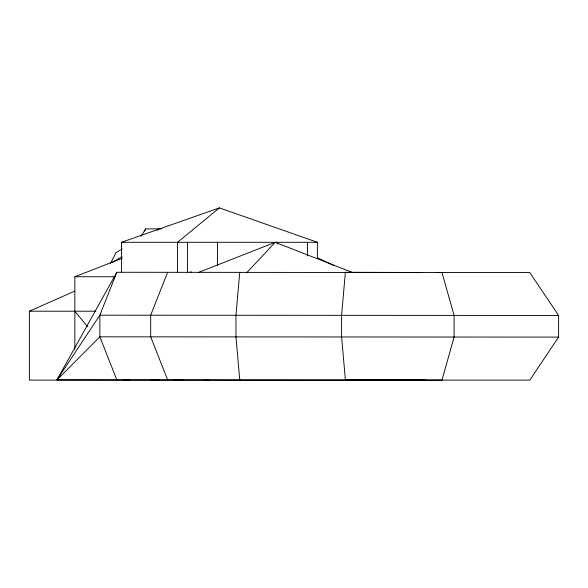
<?xml version="1.0" encoding="UTF-8"?>
<svg xmlns="http://www.w3.org/2000/svg" width="588" height="588" viewBox="0 0 588 588"><rect width="100%" height="100%" fill="white"/><g stroke="black" fill="none" stroke-linecap="round" stroke-linejoin="round"><path stroke-width="0.88" d="M239.757 272.273L235.972 315.183L235.972 336.814L239.757 379.833M421.75 272.538L116.806 272.273L99.857 315.183L56.977 379.833L425.396 380.113M167.639 272.273L150.682 315.183L150.682 336.814L167.639 379.833M144.685 231.187L145.633 228.864L161.788 228.864M110.595 263.351L116.027 252.583L122.231 248.981M74.588 291.2L29.4 311.206L29.4 380.113L529.81 380.113L558.6 337.1L558.6 315.469L99.857 315.183L99.857 336.814L56.977 379.833L116.806 272.273M141.047 236.317L145.633 228.864M157.239 230.327L158.253 228.864M56.977 379.833L59.785 376.195M246.666 272.781L275.184 242.3L352.418 272.45M317.41 258.617L317.41 242.3L219.449 207.887L177.517 242.3L177.517 272.222M112.021 262.52L121.995 256.721M198.575 272.406L275.184 242.3M74.845 349.287L74.845 276.75L122.37 258.198M121.481 272.222L121.481 242.3L219.449 207.887M124.061 380.113L129.845 379.576M173.497 380.113L183.493 379.547M121.481 242.3L317.41 242.3M436.377 272.553L529.81 272.553L558.6 315.469M74.845 276.75L115.035 276.75M29.4 311.206L95.851 311.206M558.6 337.1L99.857 336.814L116.806 379.833M150.594 379.554L159.054 380.113M204.315 379.598L208.49 380.113M317.388 257.676L333.815 265.504M74.845 311.206L87.553 326.678M307.414 242.3L307.414 255.898M277.44 242.3L277.44 244.02M217.486 242.3L217.486 265.467M190.857 271.428L190.857 272.273M187.513 242.3L187.513 272.222M345.384 272.273L341.599 315.183L341.599 336.814L345.384 379.833L441.985 380.113L454.09 337.1L454.09 315.469L441.985 272.553L345.384 272.273"/></g></svg>
